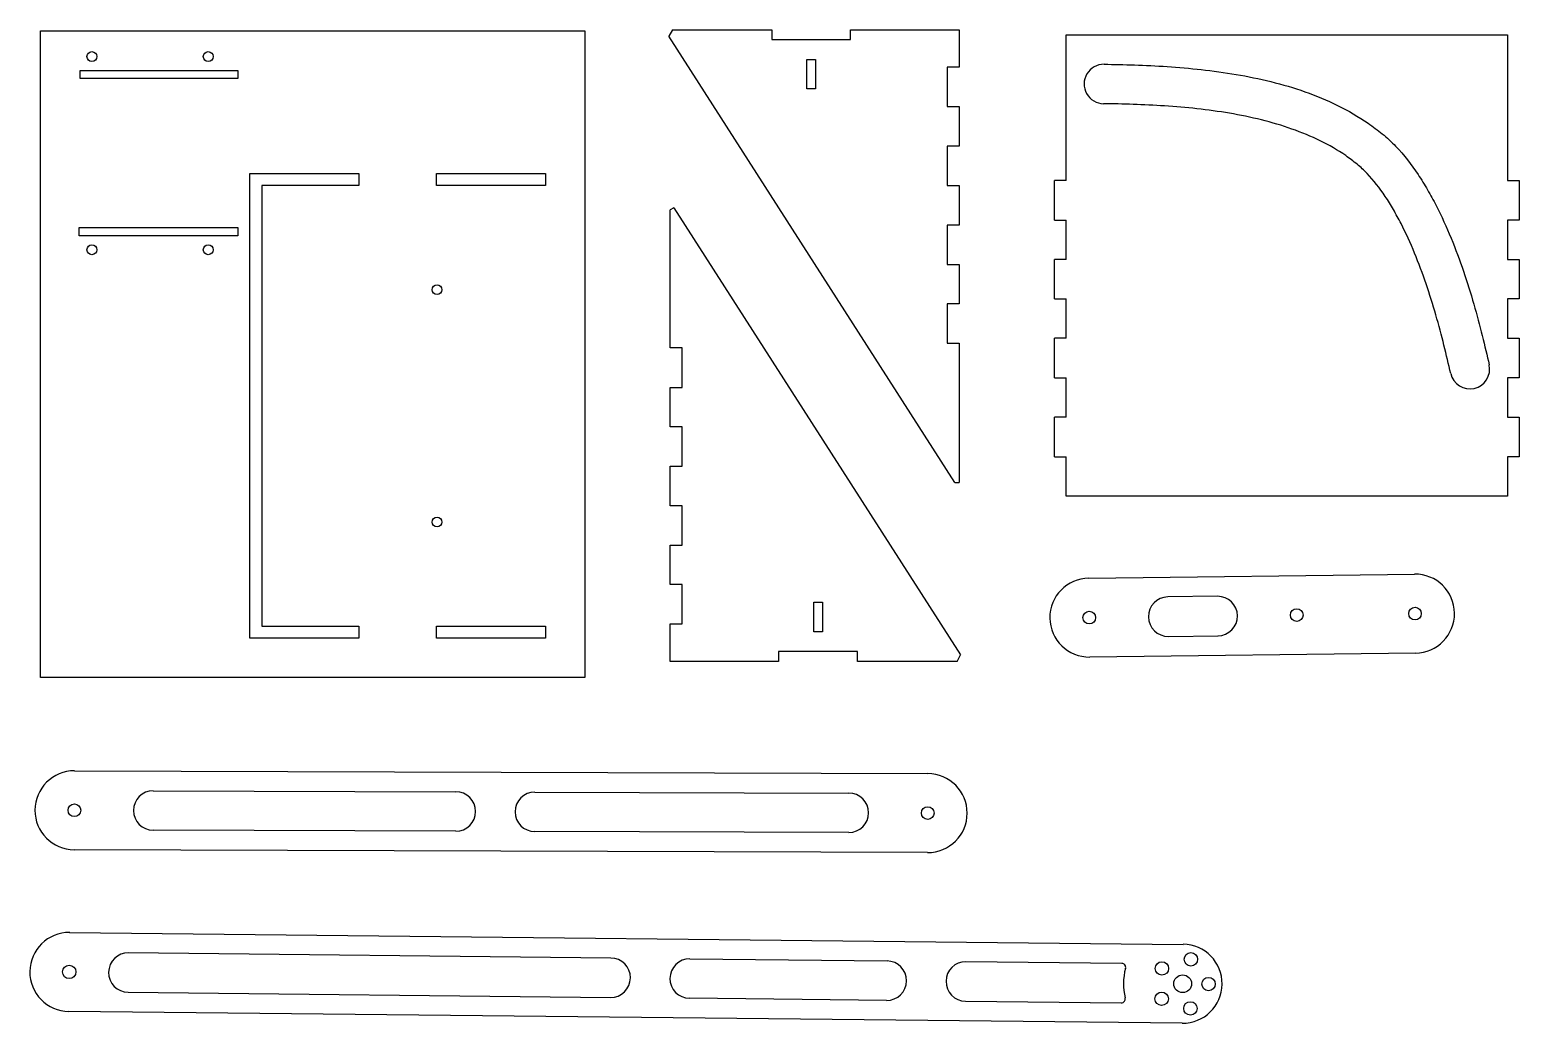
# Model space of a CAD drawing. Header units: inches. Extents: x 0 to 15.4, y 0 to 32.6.
# Drawn here: x 0.58 to 15.45, y 22.67 to 32.59 of the extents above; entities outside this region: 2.
import ezdxf

# ---------------------------------------------------------------- set-up
doc = ezdxf.new("R2010")
doc.units = ezdxf.units.IN
doc.header["$MEASUREMENT"] = 0
doc.styles.add('SLDTEXTSTYLE0', font='TXT', dxfattribs={"width": 0.7})

msp = doc.modelspace()

# ---------------------------------------------------------------- linework, layer by layer
at = {"color": 7, "linetype": 'Continuous', "lineweight": 25}
for p, q in [((0.69, 32.581), (6.123, 32.581)), ((0.69, 26.125), (0.69, 32.581)), ((6.123, 32.581), (6.123, 26.125)), ((6.996, 32.592), (6.959, 32.528)), ((6.996, 32.592), (7.987, 32.592)), ((7.987, 32.592), (7.987, 32.494)), ((8.775, 32.494), (8.775, 32.592)), ((8.775, 32.592), (9.857, 32.592)), ((9.857, 32.592), (9.857, 32.218)), ((9.815, 28.072), (6.959, 32.528)), ((7.987, 32.494), (8.775, 32.494)), ((10.926, 31.086), (10.926, 32.543)), ((10.926, 32.543), (15.332, 32.543)), ((15.332, 32.543), (15.332, 31.086)), ((8.338, 32.002), (8.338, 32.297)), ((8.338, 32.297), (8.424, 32.297)), ((8.424, 32.297), (8.424, 32.002)), ((1.084, 32.187), (2.658, 32.187)), ((1.084, 32.107), (1.084, 32.187)), ((2.658, 32.187), (2.658, 32.107)), ((9.857, 32.218), (9.739, 32.218)), ((9.739, 32.218), (9.739, 31.825)), ((2.658, 32.107), (1.084, 32.107)), ((8.424, 32.002), (8.338, 32.002)), ((9.739, 31.825), (9.857, 31.825)), ((9.857, 31.825), (9.857, 31.431)), ((9.857, 31.431), (9.739, 31.431)), ((9.739, 31.431), (9.739, 31.037)), ((2.777, 31.157), (3.865, 31.157)), ((2.777, 26.519), (2.777, 31.157)), ((3.865, 31.157), (3.865, 31.039)), ((4.641, 31.039), (4.641, 31.157)), ((4.641, 31.157), (5.729, 31.157)), ((5.729, 31.157), (5.729, 31.039)), ((10.81, 30.693), (10.81, 31.086)), ((10.926, 31.086), (10.81, 31.086)), ((15.332, 31.086), (15.448, 31.086)), ((15.448, 31.086), (15.448, 30.693)), ((2.899, 31.039), (2.899, 26.637)), ((3.865, 31.039), (2.899, 31.039)), ((5.729, 31.039), (4.641, 31.039)), ((9.739, 31.037), (9.857, 31.037)), ((9.857, 31.037), (9.857, 30.643)), ((7.01, 30.815), (6.974, 30.794)), ((6.974, 29.416), (6.974, 30.794)), ((7.01, 30.815), (9.871, 26.352)), ((9.857, 30.643), (9.739, 30.643)), ((9.739, 30.643), (9.739, 30.25)), ((10.81, 30.693), (10.926, 30.693)), ((10.926, 30.299), (10.926, 30.693)), ((15.448, 30.693), (15.332, 30.693)), ((15.332, 30.693), (15.332, 30.299)), ((1.074, 30.534), (1.074, 30.617)), ((1.074, 30.617), (2.658, 30.617)), ((2.658, 30.534), (1.074, 30.534)), ((2.658, 30.617), (2.658, 30.534)), ((9.739, 30.25), (9.857, 30.25)), ((9.857, 30.25), (9.857, 29.856)), ((10.81, 29.905), (10.81, 30.299)), ((10.926, 30.299), (10.81, 30.299)), ((15.332, 30.299), (15.448, 30.299)), ((15.448, 30.299), (15.448, 29.905)), ((10.81, 29.905), (10.926, 29.905)), ((10.926, 29.512), (10.926, 29.905)), ((15.448, 29.905), (15.332, 29.905)), ((15.332, 29.905), (15.332, 29.512)), ((9.857, 29.856), (9.739, 29.856)), ((9.739, 29.856), (9.739, 29.462)), ((9.739, 29.462), (9.857, 29.462)), ((9.857, 29.462), (9.857, 28.074)), ((10.81, 29.118), (10.81, 29.512)), ((10.926, 29.512), (10.81, 29.512)), ((15.332, 29.512), (15.448, 29.512)), ((15.448, 29.512), (15.448, 29.118)), ((7.092, 29.416), (6.974, 29.416)), ((7.092, 29.022), (7.092, 29.416)), ((6.974, 28.629), (6.974, 29.022)), ((6.974, 29.022), (7.092, 29.022)), ((10.81, 29.118), (10.926, 29.118)), ((10.926, 28.724), (10.926, 29.118)), ((15.448, 29.118), (15.332, 29.118)), ((15.332, 29.118), (15.332, 28.724)), ((10.81, 28.33), (10.81, 28.724)), ((10.926, 28.724), (10.81, 28.724)), ((15.332, 28.724), (15.448, 28.724)), ((15.448, 28.724), (15.448, 28.33)), ((7.092, 28.629), (6.974, 28.629)), ((7.092, 28.235), (7.092, 28.629)), ((10.81, 28.33), (10.926, 28.33)), ((10.926, 27.937), (10.926, 28.33)), ((15.448, 28.33), (15.332, 28.33)), ((15.332, 28.33), (15.332, 27.937)), ((6.974, 27.841), (6.974, 28.235)), ((6.974, 28.235), (7.092, 28.235)), ((9.815, 28.072), (9.857, 28.074)), ((7.092, 27.841), (6.974, 27.841)), ((7.092, 27.447), (7.092, 27.841)), ((15.332, 27.937), (10.926, 27.937)), ((6.974, 27.054), (6.974, 27.447)), ((6.974, 27.447), (7.092, 27.447)), ((11.152, 27.117), (14.403, 27.158)), ((7.092, 27.054), (6.974, 27.054)), ((7.092, 26.66), (7.092, 27.054)), ((12.437, 26.936), (11.942, 26.93)), ((8.407, 26.877), (8.493, 26.877)), ((8.407, 26.581), (8.407, 26.877)), ((8.493, 26.877), (8.493, 26.581)), ((2.899, 26.637), (3.865, 26.637)), ((3.865, 26.637), (3.865, 26.519)), ((4.641, 26.637), (5.729, 26.637)), ((4.641, 26.519), (4.641, 26.637)), ((5.729, 26.637), (5.729, 26.519)), ((6.974, 26.286), (6.974, 26.66)), ((6.974, 26.66), (7.092, 26.66)), ((3.865, 26.519), (2.777, 26.519)), ((5.729, 26.519), (4.641, 26.519)), ((8.493, 26.581), (8.407, 26.581)), ((11.947, 26.536), (12.442, 26.543)), ((8.844, 26.384), (8.056, 26.384)), ((8.056, 26.384), (8.056, 26.286)), ((8.844, 26.286), (8.844, 26.384)), ((9.837, 26.286), (9.871, 26.352)), ((14.413, 26.37), (11.162, 26.33)), ((8.056, 26.286), (6.974, 26.286)), ((9.837, 26.286), (8.844, 26.286)), ((6.123, 26.125), (0.69, 26.125)), ((1.028, 25.194), (9.545, 25.166)), ((1.815, 24.994), (4.836, 24.984)), ((5.623, 24.982), (8.757, 24.971)), ((4.834, 24.591), (1.814, 24.601)), ((8.756, 24.578), (5.622, 24.588)), ((9.543, 24.378), (1.026, 24.406)), ((0.98, 23.58), (12.093, 23.461)), ((6.383, 23.325), (1.568, 23.377)), ((7.17, 23.317), (9.138, 23.296)), ((11.481, 23.271), (9.926, 23.288)), ((1.564, 22.983), (6.378, 22.932)), ((9.134, 22.902), (7.166, 22.923)), ((9.921, 22.894), (11.477, 22.877)), ((12.085, 22.674), (0.972, 22.792))]:
    msp.add_line(p, q, dxfattribs=at)
for centre, radius in [((1.202, 32.325), 0.0492), ((2.363, 32.325), 0.0492), ((1.202, 30.396), 0.0492), ((2.363, 30.396), 0.0492), ((4.647, 29.997), 0.0492), ((4.647, 27.678), 0.0492), ((11.157, 26.724), 0.063), ((13.227, 26.749), 0.063), ((14.408, 26.764), 0.063), ((1.027, 24.8), 0.063), ((9.544, 24.772), 0.063), ((12.171, 23.312), 0.0669), ((0.976, 23.186), 0.0669), ((11.882, 23.221), 0.0669), ((12.089, 23.068), 0.0886), ((12.347, 23.065), 0.0669), ((11.879, 22.918), 0.0669), ((12.166, 22.822), 0.0669)]:
    msp.add_circle(centre, radius, dxfattribs=at)
for centre, radius, start, end in [((11.302, 32.051), 0.197, 89.2337, 269.2337), ((14.956, 29.204), 0.197, 192.738, 12.738), ((11.157, 26.724), 0.394, 90.7106, 270.7106), ((14.408, 26.764), 0.394, 270.7106, 90.7106), ((11.944, 26.733), 0.197, 90.7106, 270.7106), ((12.439, 26.739), 0.197, 270.7106, 90.7106), ((1.027, 24.8), 0.394, 89.811, 269.811), ((9.544, 24.772), 0.394, 269.811, 89.811), ((1.814, 24.798), 0.197, 89.811, 269.811), ((4.835, 24.788), 0.197, 269.811, 89.811), ((5.622, 24.785), 0.197, 89.811, 269.811), ((8.757, 24.775), 0.197, 269.811, 89.811), ((0.976, 23.186), 0.394, 89.3895, 269.3895), ((1.566, 23.18), 0.197, 89.3895, 269.3895), ((12.089, 23.068), 0.394, 269.3895, 89.3895), ((6.38, 23.128), 0.197, 269.3895, 89.3895), ((7.168, 23.12), 0.197, 89.3895, 269.3895), ((9.136, 23.099), 0.197, 269.3895, 89.3895), ((9.924, 23.091), 0.197, 89.3895, 269.3895), ((11.481, 23.232), 0.0394, 344.912, 89.3895), ((12.089, 23.068), 0.591, 164.912, 193.8671), ((11.477, 22.917), 0.0394, 269.3895, 13.8671)]:
    msp.add_arc(centre, radius, start, end, dxfattribs=at)
for points, knots in [([(11.305, 32.248), (11.499, 32.245), (11.712, 32.24), (12.158, 32.21), (12.39, 32.186), (12.855, 32.107), (13.087, 32.052), (13.421, 31.934), (13.53, 31.889), (13.741, 31.785), (13.843, 31.726), (13.964, 31.643), (13.988, 31.626), (14.035, 31.59), (14.082, 31.554), (14.127, 31.514), (14.172, 31.473), (14.193, 31.451), (14.299, 31.342), (14.372, 31.247), (14.472, 31.097), (14.503, 31.046), (14.563, 30.943), (14.591, 30.89), (14.673, 30.731), (14.722, 30.622), (14.858, 30.293), (14.932, 30.069), (15.056, 29.639), (15.106, 29.432), (15.148, 29.248)], [0, 0, 0, 0, 0.125, 0.125, 0.25, 0.25, 0.375, 0.375, 0.4375, 0.4375, 0.5, 0.5, 0.515625, 0.515625, 0.53125, 0.546875, 0.546875, 0.5625, 0.5625, 0.625, 0.625, 0.65625, 0.65625, 0.6875, 0.6875, 0.75, 0.75, 0.875, 0.875, 1, 1, 1, 1]), ([(14.764, 29.161), (14.723, 29.341), (14.675, 29.54), (14.557, 29.95), (14.487, 30.16), (14.362, 30.463), (14.317, 30.563), (14.244, 30.706), (14.218, 30.752), (14.166, 30.843), (14.139, 30.887), (14.055, 31.013), (13.995, 31.089), (13.915, 31.173), (13.898, 31.189), (13.865, 31.22), (13.83, 31.25), (13.793, 31.279), (13.755, 31.308), (13.736, 31.322), (13.637, 31.39), (13.552, 31.44), (13.372, 31.528), (13.278, 31.567), (12.983, 31.671), (12.771, 31.722), (12.341, 31.795), (12.122, 31.818), (11.696, 31.846), (11.49, 31.852), (11.3, 31.854)], [0, 0, 0, 0, 0.125, 0.125, 0.25, 0.25, 0.3125, 0.3125, 0.34375, 0.34375, 0.375, 0.375, 0.4375, 0.4375, 0.453125, 0.453125, 0.46875, 0.484375, 0.484375, 0.5, 0.5, 0.5625, 0.5625, 0.625, 0.625, 0.75, 0.75, 0.875, 0.875, 1, 1, 1, 1])]:
    msp.add_open_spline(points, degree=3, knots=knots, dxfattribs=at)

# ---------------------------------------------------------------- texts
at = {"color": 7, "linetype": 'Continuous', "char_height": 0.57281, "attachment_point": 1, "style": 'SLDTEXTSTYLE0'}
for s, insert in [('SOLIDWORKS Educational Product.', (0, 1.598)), ('For Instructional Use Only.', (0, 0.738))]:
    msp.add_mtext(s, dxfattribs=dict(at, insert=insert))

doc.saveas('drawing.dxf')
